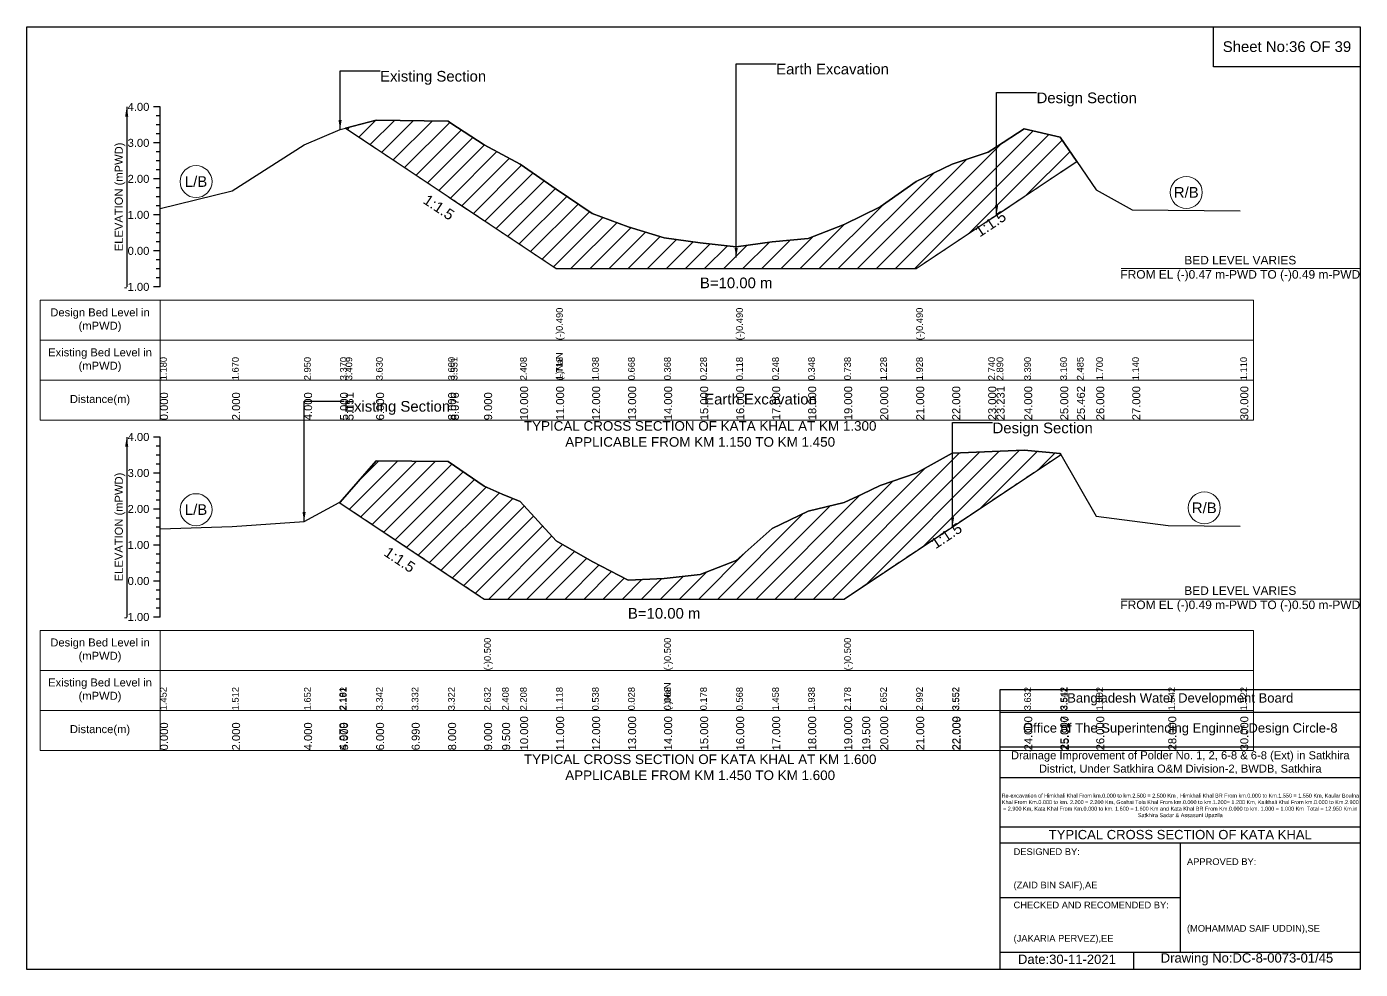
# Model space of a CAD drawing. Header units: inches. Extents: x 93000 to 486000, y -4242 to 0.
# Drawn here: x 450000 to 456000, y -4242 to 0 of the extents above; entities that cross this region are included whole.
import ezdxf

# ---------------------------------------------------------------- set-up
doc = ezdxf.new("R2010")
doc.units = ezdxf.units.IN
doc.header["$LTSCALE"] = 7
doc.header["$MEASUREMENT"] = 0
doc.linetypes.add('DASHED', pattern=[0.75, 0.5, -0.25])
for name, color, linetype, lineweight in [('Cross section Data Border', 7, 'Continuous', 9), ('Cross Section Labels', 7, 'Continuous', 9), ('Design_Bed_Level for Xsection', 7, 'DASHED', 25), ('Existing_Bed_Level for Xsection', 7, 'Continuous', 25), ('Long Section Labels', 7, 'Continuous', 9)]:
    doc.layers.add(name, color=color, linetype=linetype, lineweight=lineweight)
doc.styles.get("Standard").update_dxf_attribs({"font": 'arial.ttf'})
doc.dimstyles.get("Standard").update_dxf_attribs({"dimtxt": 0.18, "dimasz": 0.18, "dimexe": 0.18, "dimexo": 0.0625, "dimgap": 0.09, "dimtad": 0, "dimtih": 1, "dimtoh": 1, "dimdec": 4, "dimzin": 0, "dimdsep": 46, "dimtxsty": 'Standard', "dimcen": 0.09, "dimadec": 0, "dimazin": 0, "dimtfac": 1, "dimtdec": 4, "dimtofl": 0, "dimtmove": 0, "dimatfit": 3, "dimfxl": 1, "dimtolj": 1, "dimtzin": 0, "dimarcsym": 0})

msp = doc.modelspace()

# ---------------------------------------------------------------- hatches: boundary and pattern name
at = {"layer": 'Existing_Bed_Level for Xsection'}
h = msp.add_hatch(dxfattribs=at)
h.set_pattern_fill('ANSI31', color=256, scale=486, style=0)
h.paths.add_polyline_path([(451434.5, -456.8), (451572, -548.5), (451896, -764.5), (451908.2, -772.7), (452058, -872.5), (452220, -980.5), (452382, -1088.5), (452544, -1088.5), (452706, -1088.5), (452868, -1088.5), (453030, -1088.5), (453192, -1088.5), (453354, -1088.5), (453516, -1088.5), (453678, -1088.5), (453840, -1088.5), (454002, -1088.5), (454164, -980.5), (454326, -872.5), (454363.5, -847.5), (454488, -764.5), (454650, -656.5), (454724.9, -606.6), (454650, -497.2), (454488, -459.9), (454363.5, -540.9), (454326, -565.2), (454164, -619), (454002, -696.8), (453840, -810.2), (453678, -889.6), (453516, -952.7), (453354, -968.9), (453192, -990), (453030, -972.2), (452868, -949.5), (452706, -900.9), (452544, -841), (452382, -730.8), (452220, -619), (452058, -531.2), (451908.2, -433.9), (451896, -425.9), (451572, -421.1)])
h = msp.add_hatch(dxfattribs=at)
h.set_pattern_fill('ANSI31', color=256, scale=486, style=0)
h.paths.add_polyline_path([(451406.6, -2141.3), (451410, -2143.5), (451572, -2251.5), (451732.3, -2358.4), (451896, -2467.5), (452058, -2575.5), (452139, -2575.5), (452220, -2575.5), (452382, -2575.5), (452544, -2575.5), (452706, -2575.5), (452868, -2575.5), (453030, -2575.5), (453192, -2575.5), (453354, -2575.5), (453516, -2575.5), (453678, -2575.5), (453759, -2521.5), (453840, -2467.5), (454002, -2359.5), (454164, -2251.5), (454165.4, -2250.6), (454488, -2035.5), (454650, -1927.5), (454652.8, -1925.7), (454650, -1920.7), (454488, -1906.2), (454165.4, -1919.1), (454164, -1919.1), (454002, -2009.8), (453840, -2064.9), (453759, -2104.4), (453678, -2141.7), (453516, -2180.6), (453354, -2258.3), (453192, -2402.5), (453030, -2465.7), (452868, -2483.5), (452706, -2490), (452544, -2407.4), (452382, -2313.4), (452220, -2136.8), (452139, -2104.4), (452058, -2068.2), (451896, -1956.4), (451732.3, -1954.7), (451572, -1953.1), (451410, -2139.4)])

# ---------------------------------------------------------------- linework, layer by layer
for points in [[(450000, 0), (456000, 0), (456000, -4242), (450000, -4242)], [(455340, 0), (456000, 0), (456000, -180), (455340, -180)]]:
    msp.add_lwpolyline(points, close=True)
for points in [[(454380, -4242), (454380, -2982), (456000, -2982)], [(454380, -3084), (456000, -3084)], [(454380, -3240), (456000, -3240)], [(454380, -3378), (456000, -3378)], [(454380, -3600), (456000, -3600)], [(454380, -3672), (456000, -3672)], [(455190, -3672), (455190, -4164)], [(454380, -3918), (455190, -3918)], [(454380, -4164), (456000, -4164)], [(454980, -4164), (454980, -4242)]]:
    msp.add_lwpolyline(points)
at = {"layer": 'Cross section Data Border'}
for points in [[(450060, -1231.1), (455520, -1231.1), (455520, -1771.1), (450060, -1771.1)], [(450060, -2716.5), (455520, -2716.5), (455520, -3256.5), (450060, -3256.5)]]:
    msp.add_lwpolyline(points, close=True, dxfattribs=at)
for points in [[(450600, -1231.1), (450600, -1771.1)], [(450060, -1411.1), (455520, -1411.1)], [(450060, -1591.1), (455520, -1591.1)], [(450600, -2716.5), (450600, -3256.5)], [(450060, -2896.5), (455520, -2896.5)], [(450060, -3076.5), (455520, -3076.5)]]:
    msp.add_lwpolyline(points, dxfattribs=at)
at = {"layer": 'Cross Section Labels'}
for points in [[(454924.2, -1088.5), (455995.8, -1088.5)], [(454924.2, -2575.5), (455995.8, -2575.5)]]:
    msp.add_lwpolyline(points, dxfattribs=at)
for centre in [(450762, -697.3), (455217, -745.9), (455298, -2165.4), (450762, -2173.5)]:
    msp.add_circle(centre, 72, dxfattribs=at)
at = {"layer": 'Design_Bed_Level for Xsection'}
for points in [[(451434.5, -456.8), (451908.2, -772.7), (452382, -1088.5), (453192, -1088.5), (454002, -1088.5), (454363.5, -847.5), (454724.9, -606.6)], [(451406.6, -2141.3), (451732.3, -2358.4), (452058, -2575.5), (452868, -2575.5), (453678, -2575.5), (454165.4, -2250.6), (454652.8, -1925.7)]]:
    msp.add_lwpolyline(points, dxfattribs=at)
at = {"layer": 'Existing_Bed_Level for Xsection'}
for points in [[(450600, -361.1), (450570, -361.1)], [(450600, -401.6), (450582, -401.6)], [(450600, -1171.1), (450600, -1009.1), (450600, -847.1), (450600, -685.1), (450600, -523.1), (450600, -361.1)], [(450600, -442.1), (450582, -442.1)], [(450600, -818), (450924, -738.6), (451248, -531.2), (451410, -463.2), (451434.5, -456.8), (451572, -421.1), (451896, -425.9), (451908.2, -433.9), (452058, -531.2), (452220, -619), (452382, -730.8), (452382, -730.8), (452544, -841), (452706, -900.9), (452868, -949.5), (453030, -972.2), (453192, -990), (453192, -990), (453354, -968.9), (453516, -952.7), (453678, -889.6), (453840, -810.2), (454002, -696.8), (454002, -696.8), (454164, -619), (454326, -565.2), (454363.5, -540.9), (454488, -459.9), (454650, -497.2), (454724.9, -606.6), (454812, -733.7), (454974, -824.4), (455460, -829.3)], [(450600, -523.1), (450570, -523.1)], [(450600, -482.6), (450582, -482.6)], [(450600, -563.6), (450582, -563.6)], [(450600, -604.1), (450582, -604.1)], [(450600, -644.6), (450582, -644.6)], [(450600, -685.1), (450570, -685.1)], [(450600, -725.6), (450582, -725.6)], [(450600, -766.1), (450582, -766.1)], [(450600, -806.6), (450582, -806.6)], [(450600, -847.1), (450570, -847.1)], [(450600, -887.6), (450582, -887.6)], [(450600, -928.1), (450582, -928.1)], [(450600, -1009.1), (450570, -1009.1)], [(450600, -968.6), (450582, -968.6)], [(450600, -1049.6), (450582, -1049.6)], [(450600, -1090.1), (450582, -1090.1)], [(450600, -1130.6), (450582, -1130.6)], [(450600, -1171.1), (450570, -1171.1)], [(450600, -1846.5), (450570, -1846.5)], [(450600, -2656.5), (450600, -2494.5), (450600, -2332.5), (450600, -2170.5), (450600, -2008.5), (450600, -1846.5)], [(450600, -1887), (450582, -1887)], [(450600, -2259.3), (450924, -2249.6), (451248, -2226.9), (451406.6, -2141.3), (451410, -2139.4), (451572, -1953.1), (451732.3, -1954.7), (451896, -1956.4), (452058, -2068.2), (452058, -2068.2), (452139, -2104.4), (452220, -2136.8), (452382, -2313.4), (452544, -2407.4), (452706, -2490), (452868, -2483.5), (452868, -2483.5), (453030, -2465.7), (453192, -2402.5), (453354, -2258.3), (453516, -2180.6), (453678, -2141.7), (453678, -2141.7), (453759, -2104.4), (453840, -2064.9), (454002, -2009.8), (454164, -1919.1), (454165.4, -1919.1), (454488, -1906.2), (454650, -1920.7), (454652.8, -1925.7), (454812, -2202.6), (455136, -2244.7), (455460, -2248)], [(450600, -1927.5), (450582, -1927.5)], [(450600, -1968), (450582, -1968)], [(450600, -2008.5), (450570, -2008.5)], [(450600, -2049), (450582, -2049)], [(450600, -2089.5), (450582, -2089.5)], [(450600, -2130), (450582, -2130)], [(450600, -2170.5), (450570, -2170.5)], [(450600, -2211), (450582, -2211)], [(450600, -2251.5), (450582, -2251.5)], [(450600, -2332.5), (450570, -2332.5)], [(450600, -2292), (450582, -2292)], [(450600, -2373), (450582, -2373)], [(450600, -2413.5), (450582, -2413.5)], [(450600, -2454), (450582, -2454)], [(450600, -2494.5), (450570, -2494.5)], [(450600, -2535), (450582, -2535)], [(450600, -2575.5), (450582, -2575.5)], [(450600, -2616), (450582, -2616)], [(450600, -2656.5), (450570, -2656.5)]]:
    msp.add_lwpolyline(points, dxfattribs=at)
for points in [[(451434.5, -456.8), (451434.5, -456.8), (451572, -548.5), (451896, -764.5), (451908.2, -772.7), (452058, -872.5), (452220, -980.5), (452382, -1088.5), (452382, -1088.5), (452544, -1088.5), (452706, -1088.5), (452868, -1088.5), (453030, -1088.5), (453192, -1088.5), (453192, -1088.5), (453354, -1088.5), (453516, -1088.5), (453678, -1088.5), (453840, -1088.5), (454002, -1088.5), (454002, -1088.5), (454164, -980.5), (454326, -872.5), (454363.5, -847.5), (454488, -764.5), (454650, -656.5), (454724.9, -606.6), (454650, -497.2), (454488, -459.9), (454363.5, -540.9), (454326, -565.2), (454164, -619), (454002, -696.8), (454002, -696.8), (453840, -810.2), (453678, -889.6), (453516, -952.7), (453354, -968.9), (453192, -990), (453192, -990), (453030, -972.2), (452868, -949.5), (452706, -900.9), (452544, -841), (452382, -730.8), (452382, -730.8), (452220, -619), (452058, -531.2), (451908.2, -433.9), (451896, -425.9), (451572, -421.1), (451434.5, -456.8)], [(451406.6, -2141.3), (451406.6, -2141.3), (451410, -2143.5), (451572, -2251.5), (451732.3, -2358.4), (451896, -2467.5), (452058, -2575.5), (452058, -2575.5), (452139, -2575.5), (452220, -2575.5), (452382, -2575.5), (452544, -2575.5), (452706, -2575.5), (452868, -2575.5), (452868, -2575.5), (453030, -2575.5), (453192, -2575.5), (453354, -2575.5), (453516, -2575.5), (453678, -2575.5), (453678, -2575.5), (453759, -2521.5), (453840, -2467.5), (454002, -2359.5), (454164, -2251.5), (454165.4, -2250.6), (454488, -2035.5), (454650, -1927.5), (454652.8, -1925.7), (454652.8, -1925.7), (454652.8, -1925.7), (454650, -1920.7), (454488, -1906.2), (454165.4, -1919.1), (454164, -1919.1), (454002, -2009.8), (453840, -2064.9), (453759, -2104.4), (453678, -2141.7), (453678, -2141.7), (453516, -2180.6), (453354, -2258.3), (453192, -2402.5), (453030, -2465.7), (452868, -2483.5), (452868, -2483.5), (452706, -2490), (452544, -2407.4), (452382, -2313.4), (452220, -2136.8), (452139, -2104.4), (452058, -2068.2), (452058, -2068.2), (451896, -1956.4), (451732.3, -1954.7), (451572, -1953.1), (451410, -2139.4), (451406.6, -2141.3)]]:
    msp.add_lwpolyline(points, close=True, dxfattribs=at)

# ---------------------------------------------------------------- texts
at = {"attachment_point": 5}
for s, insert, char_height in [('Sheet No:36 OF 39', (455670, -90), 48), ('Bangladesh Water Development Board', (455190, -3027), 42), ('Office of The Superintending Enginner,Design Circle-8', (455190, -3162), 42)]:
    msp.add_mtext(s, dxfattribs=dict(at, insert=insert, char_height=char_height))
for s, insert, char_height, width, attachment_point in [('Drainage Improvement of Polder No. 1, 2, 6-8 & 6-8 (Ext) in Satkhira District, Under Satkhira O&M Division-2, BWDB, Satkhira', (455190, -3312), 36, 1680, 5), ('Re-excavation of Himkhali Khal From km.0.000 to km.2.500 = 2.500 Km , Himkhali Khal BR From km.0.000 to Km.1.550 = 1.550 Km, Kaular Boulna Khal From Km.0.000 to km. 2.200 = 2.200 Km, Goshai Tola Khal From km.0.000 to km.1.200= 1.200 Km, Kaikhali Khal From km.0.000 to Km.2.900 = 2.900 Km, Kata Khal From Km.0.000 to km. 1.600 = 1.600 Km and Kata Khal BR From Km.0.000 to km. 1.000 = 1.000 Km  Total = 12.950 Km.in Satkhira Sadar & Assasuni Upazila', (455190, -3507), 17.611, 1620, 5), ('TYPICAL CROSS SECTION OF KATA KHAL', (455190, -3636), 42, 1680, 5), ('DESIGNED BY:^J^J^J(ZAID BIN SAIF),AE', (454440, -3792), 30, 840, 4), ('APPROVED BY:^J^J^J^J^J^J(MOHAMMAD SAIF UDDIN),SE', (455220, -3912), 30, 840, 4), ('CHECKED AND RECOMENDED BY:^J^J^J(JAKARIA PERVEZ),EE', (454440, -4032), 30, 840, 4), ('Date:30-11-2021', (454680, -4197), 42, 840, 5), ('Drawing No:DC-8-0073-01/45', (455490, -4197), 42, 1320, 5)]:
    msp.add_mtext(s, dxfattribs=dict(insert=insert, char_height=char_height, width=width, attachment_point=attachment_point))
at = {"layer": 'Cross section Data Border', "char_height": 36, "width": 480, "attachment_point": 5}
for s, insert in [('Design Bed Level in (mPWD)', (450330, -1321.1)), ('Existing Bed Level in (mPWD)', (450330, -1501.1)), ('Distance(m)', (450330, -1681.1)), ('Design Bed Level in (mPWD)', (450330, -2806.5)), ('Existing Bed Level in (mPWD)', (450330, -2986.5)), ('Distance(m)', (450330, -3166.5))]:
    msp.add_mtext(s, dxfattribs=dict(at, insert=insert))
at = {"layer": 'Cross Section Labels'}
for s, insert, char_height, attachment_point in [('Earth Excavation', (453372, -166.7), 48, 1), ('Existing Section', (451590, -199.1), 48, 1), ('Design Section', (454543.5, -296.3), 48, 1), ('L/B', (450762, -697.3), 48, 5), ('R/B', (455217, -745.9), 48, 5), ('BED LEVEL VARIES ^JFROM EL (-)0.47 m-PWD TO (-)0.49 m-PWD', (455460, -1088.5), 38.4, 5), ('B=10.00 m', (453192, -1129), 48, 2), ('Earth Excavation', (453048, -1652.1), 48, 1), ('Existing Section', (451428, -1684.5), 48, 1), ('TYPICAL CROSS SECTION OF KATA KHAL AT KM 1.300^JAPPLICABLE FROM KM 1.150 TO KM 1.450', (453030, -1833), 43.2, 5), ('Design Section', (454345.4, -1781.7), 48, 1), ('L/B', (450762, -2173.5), 48, 5), ('R/B', (455298, -2165.4), 48, 5), ('BED LEVEL VARIES ^JFROM EL (-)0.49 m-PWD TO (-)0.50 m-PWD', (455460, -2575.5), 38.4, 5), ('B=10.00 m', (452868, -2616), 48, 2), ('TYPICAL CROSS SECTION OF KATA KHAL AT KM 1.600^JAPPLICABLE FROM KM 1.450 TO KM 1.600', (453030, -3333), 43.2, 5)]:
    msp.add_mtext(s, dxfattribs=dict(at, insert=insert, char_height=char_height, attachment_point=attachment_point))
at = {"layer": 'Cross Section Labels', "char_height": 48, "attachment_point": 2}
for insert, rotation in [((451867.7, -792.9), 326.30993), ((454323, -867.8), 33.69007), ((454124.9, -2270.8), 33.69007), ((451691.8, -2378.7), 326.30993)]:
    msp.add_mtext('1:1.5', dxfattribs=dict(at, insert=insert, rotation=rotation))
at = {"layer": 'Existing_Bed_Level for Xsection', "char_height": 36, "attachment_point": 6}
for s, insert in [('4.00', (450552, -361.1)), ('3.00', (450552, -523.1)), ('2.00', (450552, -685.1)), ('1.00', (450552, -847.1)), ('0.00', (450552, -1009.1)), ('-1.00', (450552, -1171.1)), ('4.00', (450552, -1846.5)), ('3.00', (450552, -2008.5)), ('2.00', (450552, -2170.5)), ('1.00', (450552, -2332.5)), ('0.00', (450552, -2494.5)), ('-1.00', (450552, -2656.5))]:
    msp.add_mtext(s, dxfattribs=dict(at, insert=insert))
at = {"layer": 'Existing_Bed_Level for Xsection', "char_height": 36, "attachment_point": 5, "rotation": 90}
for insert in [(450420, -766.1), (450420, -2251.5)]:
    msp.add_mtext('ELEVATION (mPWD)', dxfattribs=dict(at, insert=insert))
at = {"layer": 'Long Section Labels', "attachment_point": 1, "rotation": 90}
for s, insert, char_height in [('(-)0.490', (452382, -1411.1), 30), ('(-)0.490', (453192, -1411.1), 30), ('(-)0.490', (454002, -1411.1), 30), ('1.180', (450600, -1591.1), 30), ('1.670', (450924, -1591.1), 30), ('2.950', (451248, -1591.1), 30), ('2.950', (451248, -1591.1), 30), ('3.370', (451410, -1591.1), 30), ('3.409', (451434.5, -1591.1), 30), ('3.630', (451572, -1591.1), 30), ('3.600', (451896, -1591.1), 30), ('3.551', (451908.2, -1591.1), 30), ('2.408', (452220, -1591.1), 30), ('2.408', (452220, -1591.1), 30), ('(-)NaN', (452382, -1591.1), 30), ('1.718', (452382, -1591.1), 30), ('1.718', (452382, -1591.1), 30), ('1.038', (452544, -1591.1), 30), ('0.668', (452706, -1591.1), 30), ('0.368', (452868, -1591.1), 30), ('0.228', (453030, -1591.1), 30), ('0.118', (453192, -1591.1), 30), ('0.118', (453192, -1591.1), 30), ('0.118', (453192, -1591.1), 30), ('0.248', (453354, -1591.1), 30), ('0.348', (453516, -1591.1), 30), ('0.738', (453678, -1591.1), 30), ('1.228', (453840, -1591.1), 30), ('1.928', (454002, -1591.1), 30), ('1.928', (454002, -1591.1), 30), ('1.928', (454002, -1591.1), 30), ('2.740', (454326, -1591.1), 30), ('2.890', (454363.5, -1591.1), 30), ('3.390', (454488, -1591.1), 30), ('3.160', (454650, -1591.1), 30), ('2.485', (454724.9, -1591.1), 30), ('1.700', (454812, -1591.1), 30), ('1.140', (454974, -1591.1), 30), ('1.110', (455460, -1591.1), 30), ('10.000', (452220, -1771.1), 36), ('11.000', (452382, -1771.1), 36), ('11.000', (452382, -1771.1), 36), ('11.000', (452382, -1771.1), 36), ('12.000', (452544, -1771.1), 36), ('13.000', (452706, -1771.1), 36), ('14.000', (452868, -1771.1), 36), ('15.000', (453030, -1771.1), 36), ('16.000', (453192, -1771.1), 36), ('16.000', (453192, -1771.1), 36), ('16.000', (453192, -1771.1), 36), ('17.000', (453354, -1771.1), 36), ('18.000', (453516, -1771.1), 36), ('19.000', (453678, -1771.1), 36), ('20.000', (453840, -1771.1), 36), ('21.000', (454002, -1771.1), 36), ('21.000', (454002, -1771.1), 36), ('21.000', (454002, -1771.1), 36), ('22.000', (454164, -1771.1), 36), ('23.000', (454326, -1771.1), 36), ('23.231', (454363.5, -1771.1), 36), ('24.000', (454488, -1771.1), 36), ('25.000', (454650, -1771.1), 36), ('25.462', (454724.9, -1771.1), 36), ('26.000', (454812, -1771.1), 36), ('27.000', (454974, -1771.1), 36), ('30.000', (455460, -1771.1), 36), ('0.000', (450600, -1771.1), 36), ('2.000', (450924, -1771.1), 36), ('4.000', (451248, -1771.1), 36), ('5.000', (451410, -1771.1), 36), ('5.151', (451434.5, -1771.1), 36), ('6.000', (451572, -1771.1), 36), ('8.000', (451896, -1771.1), 36), ('8.076', (451908.2, -1771.1), 36), ('9.000', (452058, -1771.1), 36), ('(-)0.500', (452058, -2896.5), 30), ('(-)0.500', (452868, -2896.5), 30), ('(-)0.500', (453678, -2896.5), 30), ('1.452', (450600, -3076.5), 30), ('1.512', (450924, -3076.5), 30), ('1.652', (451248, -3076.5), 30), ('2.181', (451406.6, -3076.5), 30), ('2.192', (451410, -3076.5), 30), ('3.342', (451572, -3076.5), 30), ('3.332', (451732.3, -3076.5), 30), ('3.322', (451896, -3076.5), 30), ('2.632', (452058, -3076.5), 30), ('2.632', (452058, -3076.5), 30), ('2.632', (452058, -3076.5), 30), ('2.408', (452139, -3076.5), 30), ('2.408', (452139, -3076.5), 30), ('2.208', (452220, -3076.5), 30), ('1.118', (452382, -3076.5), 30), ('0.538', (452544, -3076.5), 30), ('0.028', (452706, -3076.5), 30), ('(-)NaN', (452868, -3076.5), 30), ('0.068', (452868, -3076.5), 30), ('0.068', (452868, -3076.5), 30), ('0.178', (453030, -3076.5), 30), ('0.568', (453192, -3076.5), 30), ('1.458', (453354, -3076.5), 30), ('1.938', (453516, -3076.5), 30), ('2.178', (453678, -3076.5), 30), ('2.178', (453678, -3076.5), 30), ('2.178', (453678, -3076.5), 30), ('2.652', (453840, -3076.5), 30), ('2.992', (454002, -3076.5), 30), ('3.552', (454164, -3076.5), 30), ('3.552', (454165.4, -3076.5), 30), ('3.632', (454488, -3076.5), 30), ('3.542', (454650, -3076.5), 30), ('3.512', (454652.8, -3076.5), 30), ('1.802', (454812, -3076.5), 30), ('1.542', (455136, -3076.5), 30), ('1.522', (455460, -3076.5), 30), ('10.000', (452220, -3256.5), 36), ('11.000', (452382, -3256.5), 36), ('12.000', (452544, -3256.5), 36), ('13.000', (452706, -3256.5), 36), ('14.000', (452868, -3256.5), 36), ('14.000', (452868, -3256.5), 36), ('14.000', (452868, -3256.5), 36), ('15.000', (453030, -3256.5), 36), ('16.000', (453192, -3256.5), 36), ('17.000', (453354, -3256.5), 36), ('18.000', (453516, -3256.5), 36), ('19.000', (453678, -3256.5), 36), ('19.000', (453678, -3256.5), 36), ('19.000', (453678, -3256.5), 36), ('19.500', (453759, -3256.5), 36), ('20.000', (453840, -3256.5), 36), ('21.000', (454002, -3256.5), 36), ('22.000', (454164, -3256.5), 36), ('22.009', (454165.4, -3256.5), 36), ('24.000', (454488, -3256.5), 36), ('25.000', (454650, -3256.5), 36), ('25.017', (454652.8, -3256.5), 36), ('26.000', (454812, -3256.5), 36), ('28.000', (455136, -3256.5), 36), ('30.000', (455460, -3256.5), 36), ('0.000', (450600, -3256.5), 36), ('2.000', (450924, -3256.5), 36), ('4.000', (451248, -3256.5), 36), ('4.979', (451406.6, -3256.5), 36), ('5.000', (451410, -3256.5), 36), ('6.000', (451572, -3256.5), 36), ('6.990', (451732.3, -3256.5), 36), ('8.000', (451896, -3256.5), 36), ('9.000', (452058, -3256.5), 36), ('9.000', (452058, -3256.5), 36), ('9.000', (452058, -3256.5), 36), ('9.500', (452139, -3256.5), 36)]:
    msp.add_mtext(s, dxfattribs=dict(at, insert=insert, char_height=char_height))

# ---------------------------------------------------------------- leaders
at = {"layer": 'Cross Section Labels', "annotation_type": 0, "has_hookline": 1, "hookline_direction": 0}
for points, text_width in [([(453192, -1039.2), (453192, -166.7), (453371.9, -166.7)], 497), ([(451410, -463.2), (451410, -199.1), (451589.9, -199.1)], 467.2), ([(454363.5, -847.5), (454363.5, -296.3), (454543.4, -296.3)], 441.2), ([(451248, -2226.9), (451248, -1684.5), (451427.9, -1684.5)], 467.2), ([(454165.4, -2250.6), (454165.4, -1781.7), (454345.3, -1781.7)], 441.2)]:
    msp.add_leader(points, dimstyle='Standard', override={"dimasz": 43.2}, dxfattribs=dict(at, text_width=text_width))
at = {"layer": 'Existing_Bed_Level for Xsection'}
for points in [[(450450, -361.1), (450450, -1171.1)], [(450450, -1846.5), (450450, -2656.5)]]:
    msp.add_leader(points, dimstyle='Standard', override={"dimasz": 43.2}, dxfattribs=at)

doc.saveas('drawing.dxf')
